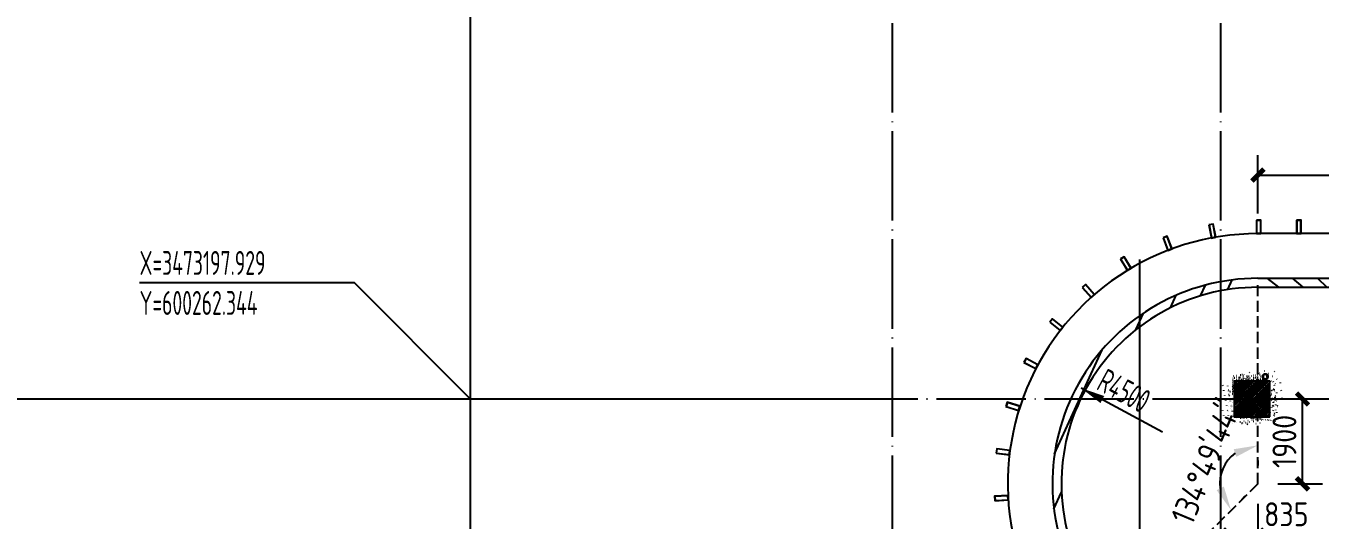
# Model space of a CAD drawing. Header units: inches. Extents: x 0 to 1813292486, y 0 to 3473589894.
# Drawn here: x 600412740 to 600441714, y 3473285306 to 3473296368 of the extents above; entities that cross this region are included whole.
import ezdxf
from ezdxf.enums import TextEntityAlignment as Align
from ezdxf.xclip import XClip

# ---------------------------------------------------------------- set-up
doc = ezdxf.new("R2010")
doc.units = ezdxf.units.IN
doc.header["$LTSCALE"] = 1000
doc.header["$MEASUREMENT"] = 0
doc.header["$XCLIPFRAME"] = 2
for name, pattern in [('AX-MALL-DIM-P02$0$DASH', [0.35, 0.25, -0.1]), ('AX-MALL-GIRD-200$0$DOTE', [2.4200000000000004, 2, -0.2, 0.02, -0.2]), ('PX-MALL-P02-LG$0$CONTINOUS', [0])]:
    doc.linetypes.add(name, pattern=pattern)
for name, color, linetype in [('A-Anno-Note', 241, 'Continuous'), ('AX-MALL-DIM-P02$0$A-Anno-Dims', 3, 'Continuous'), ('AX-MALL-DIM-P02$0$A-Anno-Note', 241, 'Continuous'), ('AX-MALL-DIM-P02$0$A-Detl-Patt', 8, 'Continuous'), ('AX-MALL-DIM-P02$0$A-Detl-Thin', 131, 'Continuous'), ('AX-MALL-GIRD-200$0$A-Grid', 222, 'AX-MALL-GIRD-200$0$DOTE'), ('AX-MALL-P02-200$0$A-Anno-Note', 241, 'Continuous'), ('AX-MALL-WALL-P02$0$A-Anno-Note', 241, 'Continuous'), ('AX-MALL-WALL-P02-QT$0$A-Detl-Thin', 131, 'Continuous'), ('AX-MALL-WALL-P02-QT$0$A-Flor', 41, 'Continuous'), ('AX-MALL-WALL-P02-QT$0$A-Wall', 2, 'Continuous'), ('AX-MALL-WALL-P02-QT$0$A-Wall-Patt', 13, 'Continuous'), ('AX-MALL-WALL-P02-QT$0$A-Wind', 4, 'Continuous'), ('AX-MALL-ZTKD-P02$0$A-Anno-Note', 241, 'Continuous'), ('MX-MALL-P02-LG$0$M-VT-DUCT-SAD', 90, 'Continuous'), ('PX-MALL-P02-LG$0$P-Pipe-Risr', 7, 'Continuous'), ('PX-MALL-P02-LG$0$P-Pipe-Risr-Arch', 6, 'Continuous'), ('PX-MALL-P02-LG$0$P-Pipe-Risr-W100', 6, 'Continuous'), ('PX-MALL-P02-LG$0$P-Pipe-Risr-W50', 6, 'Continuous'), ('PX-MALL-P02-LG$0$P-Stom-pipe', 4, 'PX-MALL-P02-LG$0$CONTINOUS'), ('SX-MALL-WALL-L-1F~2F$0$S-COLU', 30, 'Continuous'), ('SX-MALL-WALL-L-1F~2F$0$S-PATT-WALL', 83, 'Continuous'), ('SX-MALL-WALL-L-1F~2F$0$单形心', 4, 'Continuous')]:
    doc.layers.add(name, color=color, linetype=linetype)
doc.layers.add('MX-MALL-P02-LG$0$M-AUX-TO-ARCH', color=1, linetype='Continuous', plot=False)
doc.styles.add('AX-MALL-DIM-P02$0$_TCH_DIM', font='gbenor.shx')
doc.styles.add('AX-MALL-DIM-P02$0$_TCH_DIM_T3', font='gbenor.shx')
doc.styles.add('PX-MALL-P02-LG$0$jzfz', font='gbenor.shx', dxfattribs={"bigfont": 'gbcbig.shx'})
doc.dimstyles.new('AX-MALL-DIM-P02$0$_TCH_ARCH&&180', dxfattribs={"dimtxt": 535.5, "dimasz": 270, "dimexe": 450, "dimexo": 450, "dimgap": 137.25, "dimtad": 1, "dimdec": 0, "dimzin": 0, "dimdsep": 46, "dimtxsty": 'AX-MALL-DIM-P02$0$_TCH_DIM_T3', "dimblk": 'AX-MALL-DIM-P02$0$_ArchTick', "dimcen": 0.09, "dimclrt": 7, "dimazin": 2, "dimtfac": 1, "dimtdec": 0, "dimtix": 1, "dimtmove": 2, "dimatfit": 3, "dimfxl": 500, "dimtolj": 1, "dimtzin": 0, "dimarcsym": 0})
doc.dimstyles.new('AX-MALL-DIM-P02$0$_TCH_ARROW&&180', dxfattribs={"dimtxt": 535.5, "dimasz": 540, "dimexe": 450, "dimexo": 450, "dimgap": 137.25, "dimtad": 1, "dimdec": 0, "dimzin": 0, "dimdsep": 46, "dimtxsty": 'AX-MALL-DIM-P02$0$_TCH_DIM_T3', "dimcen": 0.09, "dimclrt": 7, "dimaunit": 1, "dimadec": 3, "dimazin": 2, "dimtfac": 1, "dimtdec": 0, "dimtix": 1, "dimtmove": 2, "dimatfit": 3, "dimfxl": 500, "dimtolj": 1, "dimtzin": 0, "dimarcsym": 0})
pattern_1 = [(45, (0, 359.0227), (-353.55353201463, 353.55353201463), [])]

# ---------------------------------------------------------------- blocks, each defined once
blk = doc.blocks.new('AX-MALL-GIRD-200')
at = {"layer": 'AX-MALL-GIRD-200$0$A-Grid'}
for p, q in [((600267815.3798003, 3473212616.376537), (600229085.8408508, 3473108652.649456)), ((600276670.8627876, 3473209317.449277), (600237941.3238384, 3473105353.722196)), ((600283558.4606664, 3473206751.616964), (600244828.9217169, 3473102787.889884)), ((600244912.440112, 3473204422.954183), (600602808.4442104, 3473071096.1909))]:
    blk.add_line(p, q, dxfattribs=at)
blk = doc.blocks.new('SX-MALL-WALL-L-1F~2F$0$BANWANG_XINGXIN')
at = {"color": 0}
for points in [[(0.7071067811865476, 0.7071067811865475), (-0.7071067811865477, -0.7071067811865475)], [(-0.7071067811865475, 0.7071067811865476), (0.7071067811865474, -0.7071067811865477)]]:
    blk.add_lwpolyline(points, dxfattribs=at)
blk = doc.blocks.new('SX-MALL-WALL-L-1F~2F')
at = {"layer": 'SX-MALL-WALL-L-1F~2F$0$S-PATT-WALL'}
h = blk.add_hatch(dxfattribs=at)
h.set_pattern_fill('钢筋混凝土', color=1, scale=15, angle=-1.346480127455251e-07, pattern_type=2)
h.set_pattern_definition([(24.56816117208234, (600478251.3414565, 3473009930.110582), (-15.59158021646547, 34.1050234768065), []), (29.56816117208229, (600478251.3414565, 3473009930.110582), (97.53445410703986, -46.37920074561316), [11.25, -123.75]), (334.5681611720822, (600478251.3414565, 3473009930.110582), (19.88439804764677, 112.9961142355032), [8.999999999999998, -98.99999999999999]), (80.01956117208228, (600478259.469328, 3473009926.245649), (117.4189031240824, 66.6168214051479), [9.5610285, -105.1713168]), (25.75236117208232, (600478261.814242, 3473009958.223226), (141.3476150648562, -79.15081626197909), [16.87499999999958, -185.6249999999966]), (76.20376117208227, (600478273.5932056, 3473009951.627318), (182.3878364965723, 87.98253854033936), [14.3415432, -157.75695]), (330.7523611720824, (600478261.814242, 3473009958.223226), (182.3877678371475, 87.98268097330705), [13.5, -148.5]), (0.5681611720823265, (600478273.2523676, 3473009945.958673), (62.82047298629067, -87.84980463005523), [11.25, -123.75]), (305.5681611720823, (600478273.2523676, 3473009945.958673), (72.172889628902, 89.18848087423893), [8.999999999999998, -98.99999999999999]), (51.01956117208222, (600478278.4874021, 3473009938.637852), (134.9933625504619, 1.338570994600076), [9.561028499999995, -105.1713168]), (17.06816117208234, (600478251.3414565, 3473009930.110582), (19.14085726610455, 46.15589489023708), [0, -97.8, 0, -100.5, 0, -99.375]), (347.0681611720823, (600478251.3414565, 3473009930.110582), (57.63084710060907, 41.66442742275738), [0, -57.3, 0, -95.55, 0, -37.875]), (307.0681611720823, (600478219.9958583, 3473009941.787737), (73.85473993368413, -31.12342349947841), [0, -37.5, 0, -117, 0, -155.25]), (297.0681611720823, (600478205.9395362, 3473009947.02413), (87.21641672266121, -16.46683804071393), [0, -48.74999999999998, 0, -77.69999999999995, 0, -110.25])])
h.paths.add_polyline_path([(600278978.2148715, 3473191305.599305), (600279257.4891378, 3473192055.269822), (600278507.8186213, 3473192334.544088), (600278228.5443546, 3473191584.873571)])
at = {"layer": 'SX-MALL-WALL-L-1F~2F$0$S-COLU'}
blk.add_lwpolyline([(600278978.2148715, 3473191305.599305), (600279257.4891378, 3473192055.269822), (600278507.8186213, 3473192334.544088), (600278228.5443546, 3473191584.873571)], close=True, dxfattribs=at)
at = {"layer": 'SX-MALL-WALL-L-1F~2F$0$单形心', "xscale": 50, "yscale": 50, "zscale": 50, "rotation": 314.5042119532413}
blk.add_blockref('SX-MALL-WALL-L-1F~2F$0$BANWANG_XINGXIN', (600278743.0167466, 3473191820.071697), dxfattribs=at)
blk = doc.blocks.new('SX-MALL-WALL-L-2F~3F')
ref = blk.add_blockref('SX-MALL-WALL-L-1F~2F', (0, 0))
XClip(ref).set_block_clipping_path([(600349769.7341375, 3473074679.418533), (600357001.7302529, 3473071985.287766), (600356499.8725733, 3473070638.124951), (600359302.5086629, 3473069594.060767), (600362345.1765132, 3473077761.653201), (600381551.4312518, 3473070606.759726), (600391553.7259278, 3473066880.611454), (600387749.827644, 3473056669.608357), (600391632.1759799, 3473055223.319679), (600395635.5522461, 3473065969.791956), (600406982.2408491, 3473061742.817497), (600403058.8006672, 3473051210.921831), (600412723.2437257, 3473047610.6332), (600445093.3740637, 3473134503.466942), (600393055.2444371, 3473153889.197227), (600387463.4997383, 3473138878.984498), (600380158.3525343, 3473141600.366193), (600382830.751978, 3473148774.027779), (600388210.8522022, 3473146769.782572), (600390696.2253517, 3473153441.399696), (600277474.697425, 3473195619.741203), (600273446.9822528, 3473184807.934726), (600257129.111771, 3473190886.82031), (600241575.9633431, 3473149136.690594), (600258197.8999482, 3473142944.531458), (600255239.7303221, 3473135003.762026), (600263182.3271956, 3473132044.911624), (600260741.6763649, 3473125493.34496), (600269350.4970673, 3473122286.306632), (600271511.1407766, 3473128086.235537), (600286270.1853781, 3473122588.058336), (600284109.5416689, 3473116788.129431), (600282580.7823727, 3473112684.400902), (600291840.7574171, 3473109234.788475), (600290827.7957876, 3473106515.642598), (600293360.405141, 3473105572.171298), (600294731.2544166, 3473109252.0137), (600323175.4764534, 3473098655.706329), (600321336.3302773, 3473093718.790065), (600344750.773286, 3473084996.222976), (600341987.4689643, 3473077578.540671), (600344583.6790427, 3473076611.376234), (600346015.5062013, 3473080454.904757), (600351201.5612961, 3473078522.947055)])
blk = doc.blocks.new('SX-MALL-WALL-2F~3F')
blk.add_blockref('SX-MALL-WALL-L-2F~3F', (0, 0))
blk = doc.blocks.new('MX-MALL-P02-LG$0$YHJJ-P02')
at = {"layer": 'MX-MALL-P02-LG$0$M-AUX-TO-ARCH'}
for p, q in [((-170959.1231788397, 33073.21105241776), (-170959.1231789589, 5170.706440925598)), ((-189560.9314774275, 11900.00000953674), (-161509.1231791973, 11900.00001192093))]:
    blk.add_line(p, q, dxfattribs=at)
blk = doc.blocks.new('MX-MALL-P02-LG')
at = {"layer": 'MX-MALL-P02-LG$0$M-VT-DUCT-SAD', "rotation": 339.5681613187875}
blk.add_blockref('MX-MALL-P02-LG$0$YHJJ-P02', (600418393.5374048, 3473127097.242905), dxfattribs=at)
blk = doc.blocks.new('AX-MALL-WALL-P02-QT$0$gerthrthrth')
at = {"layer": 'AX-MALL-WALL-P02-QT$0$A-Flor'}
for points in [[(-99.99999976158142, 300.0000004768372), (-99.99999976158142, 4.76837158203125e-07), (1.192092895507812e-07, 4.76837158203125e-07), (1.192092895507812e-06, 299.9999995231628)], [(-96.99999964237213, 296.9999995231628), (-96.99999988079071, 3.000000476837158), (-2.999999761581421, 3.000000953674316), (-2.999998927116394, 296.9999995231628)]]:
    blk.add_lwpolyline(points, close=True, dxfattribs=at)
blk = doc.blocks.new('AX-MALL-WALL-P02-QT$0$fegehrthr')
at = {"layer": 'AX-MALL-WALL-P02-QT$0$A-Flor'}
for points in [[(118427.1660733223, 135911.3443031311), (118427.1660732031, 135611.3443031311), (118527.1660734415, 135611.3443040848), (118527.1660740376, 135911.3443021774)], [(118427.1700237989, 135911.3384814262), (118427.1700227261, 135611.3384847641), (118527.1700226068, 135611.3384857178), (118527.1700239182, 135911.3384847641)], [(118430.1660736799, 135908.3443031311), (118430.1660737991, 135614.3443026543), (118524.1660727262, 135614.3443036079), (118524.1660741568, 135908.3443021774)], [(118430.1700230837, 135908.3384842873), (118430.1700226068, 135614.3384852409), (118524.1700228453, 135614.3384828568), (118524.1700241566, 135908.3384823799)], [(117365.5641469955, 135808.6568641663), (117419.5729799271, 135513.5584964752), (117517.9391019344, 135531.561442852), (117463.9302706718, 135826.6598067284)], [(117369.0552196503, 135806.2459669113), (117421.983874917, 135517.0495686531), (117514.4480298758, 135533.9723372459), (117461.519375205, 135823.1687350273)], [(116339.7942630053, 135516.5276122093), (116446.0470491648, 135235.9739704132), (116539.5649287701, 135271.3915657997), (116433.3121423721, 135551.9452052116)], [(116343.6623259783, 135514.7846012115), (116447.7900564671, 135239.8420348167), (116535.6968640089, 135273.1345744133), (116431.5691338778, 135548.0771417618)], [(115383.3760662079, 135044.5026154518), (115538.4007278681, 134787.6615080833), (115624.0144312382, 134839.3363938332), (115468.9897698164, 135096.1775021553)], [(115387.4947241545, 135043.4844517708), (115539.418892622, 134791.7801628113), (115619.8957718611, 134840.3545603752), (115467.9716069698, 135092.0588436127)], [(114527.5629723072, 134408.0064988136), (114726.2936809063, 134183.2708640099), (114801.2055579424, 134249.5144343376), (114602.4748510122, 134474.2500681877)], [(114531.7976356745, 134407.7464489937), (114726.5537308455, 134187.5055274963), (114796.9708945751, 134249.7744832039), (114602.2148019075, 134470.0154042244)], [(113800.3208565712, 133627.8383979797), (114036.2635781765, 133442.5520477295), (114098.0256943703, 133521.1996202469), (113862.0829737186, 133706.4859728813)], [(113804.5331469774, 133628.3449611664), (114035.757013917, 133446.7643384933), (114093.8134037256, 133520.6930580139), (113862.5895382166, 133702.2736792564)], [(113225.4142137766, 132729.4922981262), (113490.8589174747, 132589.7099385262), (113537.4530375004, 132678.1915054321), (113272.0083349943, 132817.9738693237)], [(113229.466484189, 132730.7489233017), (113489.602294445, 132593.7622089386), (113533.4007679224, 132676.9348845482), (113273.2649581432, 132813.9215984344)], [(112821.6295865774, 131742.3239583969), (113107.9021900892, 131652.6133308411), (113137.8057316542, 131748.0375318527), (112851.5331318378, 131837.7481608391)], [(112825.3894197941, 131744.2895798683), (113105.9365698099, 131656.3731632233), (113134.0458996296, 131746.0719122887), (112853.4987512827, 131833.9883275032)], [(112602.1616715193, 130698.5916204453), (112899.9074854851, 130661.8842511177), (112912.1432737112, 130761.1328554153), (112614.3974637985, 130797.8402228355)], [(112605.5062047243, 130701.2020010948), (112897.2971004248, 130665.2287817001), (112908.7987416983, 130758.5224709511), (112617.0078462362, 130794.4956927299)], [(112574.1821424961, 129632.4019064903), (112873.6715601683, 129649.8973031044), (112867.839759469, 129749.7271099091), (112568.3503448963, 129732.2317128181)], [(112577.0020833015, 129635.5717549324), (112870.5017120838, 129652.7172441483), (112865.0198200941, 129746.5572605133), (112571.5201923847, 129729.4117732048)]]:
    blk.add_lwpolyline(points, close=True, dxfattribs=at)
blk.add_lwpolyline([(176412.6506459713, 135611.3369994164), (118462.1118997335, 135611.3442883492, 0.6670991707545876), (114490.5046938658, 126063.3905563354)], format="xyb", dxfattribs=at)
at = {"layer": 'AX-MALL-WALL-P02-QT$0$A-Flor', "rotation": 359.9999999798665}
blk.add_blockref('AX-MALL-WALL-P02-QT$0$gerthrthrth', (119427.1700230837, 135611.3384842873), dxfattribs=at)
blk = doc.blocks.new('AX-MALL-WALL-P02-QT')
at = {"layer": 'AX-MALL-WALL-P02-QT$0$A-Wall-Patt'}
h = blk.add_hatch(dxfattribs=at)
h.set_pattern_fill('普通砖', color=256, scale=200, style=0)
h.set_pattern_definition(pattern_1)
h.paths.add_polyline_path([(600279742.2006091, 3473194115.685059), (600279812.0191753, 3473194303.102688, 0.5658328459191433), (600273646.3736409, 3473189385.821712), (600273844.6266196, 3473189412.198907, -0.5658328458788673)])
h = blk.add_hatch(dxfattribs=at)
h.set_pattern_fill('普通砖', color=256, scale=200, style=0)
h.set_pattern_definition(pattern_1)
h.paths.add_polyline_path([(600279812.0191753, 3473194303.102688), (600279742.2006092, 3473194115.685059), (600286737.6187406, 3473191509.686541), (600286854.6004106, 3473191537.249801), (600286901.1461215, 3473191662.194887)])
at = {"layer": 'AX-MALL-WALL-P02-QT$0$A-Wall'}
for p, q in [((600279742.2006092, 3473194115.685059), (600286737.6187406, 3473191509.686541)), ((600279812.0191753, 3473194303.102688), (600286901.1461215, 3473191662.194887))]:
    blk.add_line(p, q, dxfattribs=at)
for centre, radius, start, end in [((600278206.1921493, 3473189992.497213), 4599.999999345048, 69.56816130309265, 187.5785894280052), ((600278206.1921496, 3473189992.497213), 4399.999999740867, 69.56816130823032, 187.578589426151)]:
    blk.add_arc(centre, radius, start, end, dxfattribs=at)
at = {"layer": 'AX-MALL-WALL-P02-QT$0$A-Detl-Thin'}
for name in ['MX-MALL-P02-LG', 'SX-MALL-WALL-2F~3F']:
    blk.add_blockref(name, (0, 0), dxfattribs=at)
at = {"layer": 'AX-MALL-WALL-P02-QT$0$A-Detl-Thin', "rotation": 339.5681613092246}
blk.add_blockref('AX-MALL-WALL-P02-QT$0$fegehrthr', (600121810.7232074, 3473109514.681517), dxfattribs=at)
at = {"layer": 'AX-MALL-WALL-P02-QT$0$A-Wind'}
blk.add_blockref('AX-MALL-GIRD-200', (0, 0), dxfattribs=at)
blk = doc.blocks.new('AX-MALL-WALL-P02')
at = {"layer": 'AX-MALL-WALL-P02$0$A-Anno-Note'}
blk.add_blockref('AX-MALL-WALL-P02-QT', (0, 0), dxfattribs=at)
blk = doc.blocks.new('PX-MALL-P02-LG$0$P-Risr')
at = {"layer": 'PX-MALL-P02-LG$0$P-Pipe-Risr-W50'}
h = blk.add_hatch(color=0, dxfattribs=at)
edge = h.paths.add_edge_path()
edge.add_ellipse((0, 0), major_axis=(47.05795628796547, 47.05795628796547), ratio=0.9999999999999695, start_angle=225.0000000000009, end_angle=405.0000000000009, ccw=False)
edge.add_ellipse((0, 0), major_axis=(47.05795628796764, 47.05795628796764), ratio=0.9999999999998785, start_angle=133.9675974886221, end_angle=225.0000000000035, ccw=False)
edge.add_line((-66.53919663240958, 1.199087783927098), (-54.4367953546693, 1.199087783927098))
edge.add_ellipse((0, 0), major_axis=(-38.50196423560672, 38.50196423560672), ratio=0.9999999999999859, start_angle=43.73814098242129, end_angle=134.9999999999996)
edge.add_ellipse((0, 0), major_axis=(38.50196423561096, 38.50196423561096), ratio=0.9999999999998216, start_angle=225.0000000000051, end_angle=405.0000000000051)
edge.add_ellipse((0, 0), major_axis=(38.50196423560679, 38.50196423560679), ratio=0.9999999999999831, start_angle=45.00000000000048, end_angle=133.7381409824204)
edge.add_line((-54.43679535467527, 1.199087783927098), (-66.53919663241555, 1.199087783927098))
edge.add_ellipse((0, 0), major_axis=(-47.05795628796762, 47.05795628796762), ratio=0.9999999999998742, start_angle=-45.00000000000358, end_angle=43.967597488629224, ccw=False)
at = {"layer": 'PX-MALL-P02-LG$0$P-Pipe-Risr-Arch', "ltscale": 0.7}
blk.add_circle((0, 0), 59.29000000000001, dxfattribs=at)
at = {"layer": 'PX-MALL-P02-LG$0$P-Pipe-Risr-W100', "color": 0, "const_width": 15}
blk.add_lwpolyline([(-75, 0, 1), (75, 0, 1)], format="xyb", close=True, dxfattribs=at)
at = {"layer": 'PX-MALL-P02-LG$0$P-Pipe-Risr-W50'}
blk.add_circle((0, 0), 54.45000000000001, dxfattribs=at)
at = {"layer": 'PX-MALL-P02-LG$0$P-Pipe-Risr', "style": 'PX-MALL-P02-LG$0$jzfz', "width": 0.6, "flags": 1}
for tag, p in [('SYS-MARK', (0.3310501334344735, -45.65933377496549)), ('RANGE', (0.3337570973526454, -45.67887874227017))]:
    blk.add_attdef(tag, text='', height=0.015625, dxfattribs=at).set_placement(p, align=Align.MIDDLE)
blk = doc.blocks.new('PX-MALL-P02-LG')
at = {"layer": 'PX-MALL-P02-LG$0$P-Stom-pipe', "ltscale": 0.7, "rotation": 249.5681613098035}
blk.add_blockref('PX-MALL-P02-LG$0$P-Risr', (600279198.6896064, 3473192183.887921), dxfattribs=at)
blk = doc.blocks.new('AX-MALL-ZTKD-P02')
at = {"layer": 'AX-MALL-ZTKD-P02$0$A-Anno-Note'}
blk.add_blockref('AX-MALL-GIRD-200', (0, 0), dxfattribs=at)
blk = doc.blocks.new('*D472')
at = {"layer": 'AX-MALL-DIM-P02$0$A-Anno-Dims', "color": 0, "lineweight": -2, "transparency": 16777216}
for p, q in [((600278387.9810519, 3473190482.160534), (600278349.324753, 3473190378.393409)), ((600277745.4650903, 3473189793.56576), (600277846.3107061, 3473189839.305099))]:
    blk.add_line(p, q, dxfattribs=at)
blk.add_arc((600278209.9384139, 3473190004.231369), 849.2815852165222, 106.6420124600672, 167.3231987784316, dxfattribs=at)
at = {"layer": 'AX-MALL-DIM-P02$0$A-Anno-Dims', "color": 0, "transparency": 16777216}
for points in [[(600277969.6878037, 3473190907.88974), (600277963.7358439, 3473190727.988172), (600278506.4165277, 3473190800.083076)], [(600277470.88903, 3473190199.79625), (600277291.829689, 3473190181.418208), (600277436.4934876, 3473189653.429207)]]:
    blk.add_solid(points, dxfattribs=at)
at = {"layer": 'AX-MALL-DIM-P02$0$A-Anno-Dims', "color": 7, "transparency": 16777216, "insert": (600277292.8746719, 3473190859.927804), "char_height": 535.5, "attachment_point": 5, "rotation": 46.982605602479794, "style": 'AX-MALL-DIM-P02$0$_TCH_DIM_T3'}
blk.add_mtext('\\A1;134°49\'44"', dxfattribs=at)
blk = doc.blocks.new('AX-MALL-DIM-P02$0$_ArchTick')
at = {"color": 0, "linetype": 'ByBlock', "const_width": 0.4}
blk.add_lwpolyline([(-0.5, -0.5), (0.5, 0.5)], dxfattribs=at)
blk = doc.blocks.new('*D473')
at = {"layer": 'AX-MALL-DIM-P02$0$A-Anno-Dims', "color": 0, "lineweight": -2, "transparency": 16777216}
for p, q in [((600279290.6093159, 3473191616.077393), (600280227.1620406, 3473191267.184021)), ((600279142.1959933, 3473189643.808316), (600279805.4723746, 3473191424.275796)), ((600278627.3329346, 3473189835.609913), (600279563.8856593, 3473189486.716542))]:
    blk.add_line(p, q, dxfattribs=at)
at = {"layer": 'AX-MALL-DIM-P02$0$A-Anno-Dims', "color": 0, "lineweight": -2, "transparency": 16777216, "xscale": 270, "yscale": 270, "zscale": 270}
for p, rotation in [((600279805.4723746, 3473191424.275796), 69.56816129151704), ((600279142.1959933, 3473189643.808316), 249.568161291517)]:
    blk.add_blockref('AX-MALL-DIM-P02$0$_ArchTick', p, dxfattribs=dict(at, rotation=rotation))
at = {"layer": 'AX-MALL-DIM-P02$0$A-Anno-Dims', "color": 7, "transparency": 16777216, "insert": (600279094.3134845, 3473190675.424654), "char_height": 535.5, "attachment_point": 5, "rotation": 69.56816129151706, "style": 'AX-MALL-DIM-P02$0$_TCH_DIM_T3'}
blk.add_mtext('\\A1;1900', dxfattribs=at)
blk = doc.blocks.new('*D474')
at = {"layer": 'AX-MALL-DIM-P02$0$A-Anno-Dims', "color": 0, "lineweight": -2, "transparency": 16777216}
for p, q in [((600277266.1380132, 3473189862.484003), (600276866.8070384, 3473188790.538982)), ((600278048.5514947, 3473189571.012022), (600277649.2205199, 3473188499.067001)), ((600277023.8988127, 3473189212.228648), (600277806.3122941, 3473188920.756667))]:
    blk.add_line(p, q, dxfattribs=at)
at = {"layer": 'AX-MALL-DIM-P02$0$A-Anno-Dims', "color": 0, "lineweight": -2, "transparency": 16777216, "xscale": 270, "yscale": 270, "zscale": 270}
for p, rotation in [((600277023.8988127, 3473189212.228648), 159.568161290393), ((600277806.3122941, 3473188920.756667), 339.5681612903931)]:
    blk.add_blockref('AX-MALL-DIM-P02$0$_ArchTick', p, dxfattribs=dict(at, rotation=rotation))
at = {"layer": 'AX-MALL-DIM-P02$0$A-Anno-Dims', "color": 7, "transparency": 16777216, "insert": (600278563.4264741, 3473189132.685178), "char_height": 535.5, "attachment_point": 5, "rotation": 339.56816129039305, "style": 'AX-MALL-DIM-P02$0$_TCH_DIM_T3'}
blk.add_mtext('\\A1;835', dxfattribs=at)
blk = doc.blocks.new('*D1100')
at = {"layer": 'AX-MALL-DIM-P02$0$A-Anno-Dims', "color": 0, "lineweight": -2, "transparency": 16777216}
for p, q in [((600280318.2087696, 3473195661.878642), (600280775.2868927, 3473196888.836883)), ((600280618.1950655, 3473196467.147237), (600287707.3167429, 3473193826.24038)), ((600287407.3304472, 3473193020.971786), (600287864.40857, 3473194247.930027))]:
    blk.add_line(p, q, dxfattribs=at)
at = {"layer": 'AX-MALL-DIM-P02$0$A-Anno-Dims', "color": 0, "lineweight": -2, "transparency": 16777216, "xscale": 270, "yscale": 270, "zscale": 270}
for p, rotation in [((600280618.1950655, 3473196467.147237), 159.5681541032114), ((600287707.3167429, 3473193826.24038), 339.5681541032114)]:
    blk.add_blockref('AX-MALL-DIM-P02$0$_ArchTick', p, dxfattribs=dict(at, rotation=rotation))
at = {"layer": 'AX-MALL-DIM-P02$0$A-Anno-Dims', "color": 7, "transparency": 16777216, "insert": (600284304.1385489, 3473195526.21449), "char_height": 535.5, "attachment_point": 5, "rotation": 339.56815410321144, "style": 'AX-MALL-DIM-P02$0$_TCH_DIM_T3'}
blk.add_mtext('\\A1;7565', dxfattribs=at)
blk = doc.blocks.new('AX-MALL-DIM-P02')
at = {"layer": 'AX-MALL-DIM-P02$0$A-Anno-Dims', "color": 3}
for p, q in [((600260823.3905606, 3473201267.307301), (600256315.4577489, 3473202946.64455)), ((600262343.9741766, 3473197929.196251), (600260823.3905606, 3473201267.307301))]:
    blk.add_line(p, q, dxfattribs=at)
at = {"layer": 'AX-MALL-DIM-P02$0$A-Anno-Dims'}
blk.add_lwpolyline([(600275601.101689, 3473192975.647072, 178.2, 0, 0), (600275245.9369279, 3473193382.412351, 0, 0, 0)], format="xyseb", dxfattribs=at)
blk.add_lwpolyline([(600276608.5268124, 3473191821.857038), (600275482.7134353, 3473193111.235498), (600275245.9369279, 3473193382.412351)], dxfattribs=at)
at = {"layer": 'AX-MALL-DIM-P02$0$A-Detl-Patt', "linetype": 'AX-MALL-DIM-P02$0$DASH'}
for p, q in [((600278205.6432695, 3473189992.701689), (600279776.5610123, 3473194209.59835)), ((600278205.6432694, 3473189992.701689), (600274107.4710839, 3473188133.942766))]:
    blk.add_line(p, q, dxfattribs=at)
at = {"layer": 'AX-MALL-DIM-P02$0$A-Detl-Thin'}
blk.add_blockref('AX-MALL-ZTKD-P02', (-2.384185791015625e-06, 9.5367431640625e-07), dxfattribs=at)
at = {"layer": 'AX-MALL-DIM-P02$0$A-Anno-Dims', "color": 7, "style": 'AX-MALL-DIM-P02$0$_TCH_DIM', "width": 0.7}
blk.add_text('R4500', height=535.5, rotation=311.1256490561045, dxfattribs=at).set_placement((600275537.4028544, 3473193257.278262))
at = {"layer": 'AX-MALL-DIM-P02$0$A-Anno-Note', "style": 'AX-MALL-DIM-P02$0$_TCH_DIM', "width": 0.7}
for s, p in [('X=3473197.929', (600256378.3572953, 3473203115.489092)), ('Y=600262.344', (600256065.6189911, 3473202275.989305))]:
    blk.add_text(s, height=535.5, rotation=339.5681613092246, dxfattribs=at).set_placement(p)
at = {"layer": 'AX-MALL-DIM-P02$0$A-Anno-Dims'}
for p1, p2, distance, picture, middle in [((600280161.1169423, 3473195240.188996), (600287250.2386198, 3473192599.28214), 1309.3307196399253, '*D1100', (600284304.1385489, 3473195526.21449)), ((600278205.643269, 3473189992.701689), (600278868.9196501, 3473191773.169168), -999.428632168749, '*D473', (600279094.3134845, 3473190675.424654))]:
    dim = blk.add_aligned_dim(p1=p1, p2=p2, distance=distance, dimstyle='AX-MALL-DIM-P02$0$_TCH_ARCH&&180', dxfattribs=at)
    dim.commit()
    dim.dimension.update_dxf_attribs({"geometry": picture, "text_midpoint": middle})
dim = blk.add_angular_dim_3p(base=(600277414.6785636, 3473190302.293411), center=(600278209.9384142, 3473190004.231369), p1=(600278545.072826, 3473190903.8502), p2=(600277335.6478715, 3473189607.689867), dimstyle='AX-MALL-DIM-P02$0$_TCH_ARROW&&180', override={"dimgap": 0}, dxfattribs=at)
dim.commit()
dim.dimension.update_dxf_attribs({"geometry": '*D472', "text_midpoint": (600277292.8746719, 3473190859.927804), "dimtype": 133, "text_rotation": 46.9826056024798})
dim = blk.add_linear_dim(base=(600277806.3122941, 3473188920.756667), p1=(600277423.2297876, 3473190284.173669), p2=(600278205.6432692, 3473189992.701689), angle=339.5681613210562, dimstyle='AX-MALL-DIM-P02$0$_TCH_ARCH&&180', dxfattribs=at)
dim.commit()
dim.dimension.update_dxf_attribs({"geometry": '*D474', "text_midpoint": (600278563.4264741, 3473189132.685178), "dimtype": 129})
blk = doc.blocks.new('AX-MALL-P02-200')
at = {"layer": 'AX-MALL-P02-200$0$A-Anno-Note'}
blk.add_blockref('AX-MALL-WALL-P02', (0, 0), dxfattribs=at)
for name in ['AX-MALL-DIM-P02', 'PX-MALL-P02-LG']:
    blk.add_blockref(name, (0, 0), dxfattribs=at)

msp = doc.modelspace()

# ---------------------------------------------------------------- block references
at = {"layer": 'A-Anno-Note', "rotation": 20.43183869077545}
msp.add_blockref('AX-MALL-P02-200', (1250392458.527329, 9048125.682563305), dxfattribs=at)

doc.saveas('drawing.dxf')
